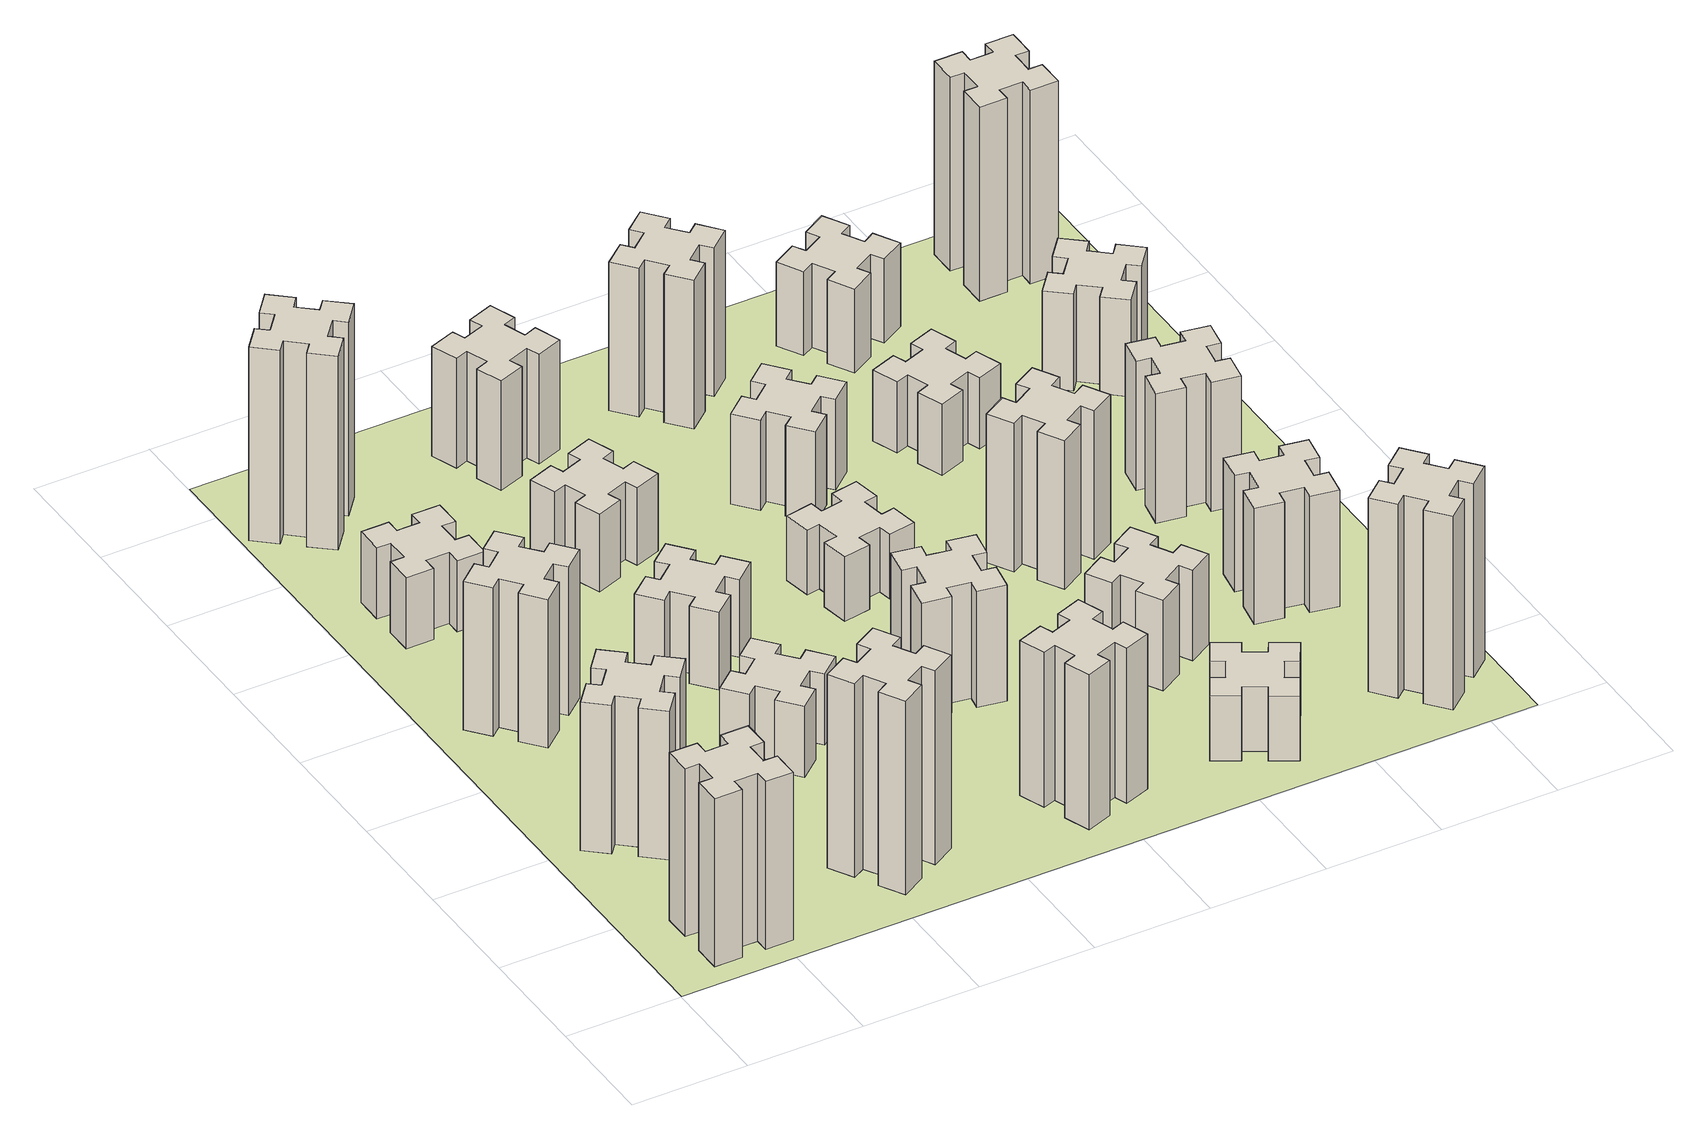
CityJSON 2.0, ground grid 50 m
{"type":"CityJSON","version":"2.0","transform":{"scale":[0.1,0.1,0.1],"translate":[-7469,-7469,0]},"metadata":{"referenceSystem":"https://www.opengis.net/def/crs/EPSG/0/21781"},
"CityObjects":{
"building1":{"type":"Building","attributes":{"class":"1000","function":"1000","usage":"1000","yearOfConstruction":2016,"roofType":"1000","measuredHeight":78,"storeysAboveGround":30,"storeysBelowGround":0},"geometry":[{"type":"Solid","lod":"1","boundaries":[[[[0,1,2,3,4,5,6,7,8,9,10,11,12,13,14,15,16,17,18,19]],[[17,16,20,21]],[[16,15,22,20]],[[15,14,23,22]],[[14,13,24,23]],[[13,12,25,24]],[[12,11,26,25]],[[11,10,27,26]],[[10,9,28,27]],[[9,8,29,28]],[[8,7,30,29]],[[7,6,31,30]],[[6,5,32,31]],[[5,4,33,32]],[[4,3,34,33]],[[3,2,35,34]],[[2,1,36,35]],[[1,0,37,36]],[[0,19,38,37]],[[19,18,39,38]],[[18,17,21,39]],[[24,25,26,27,28,29,30,31,32,33,34,35,36,37,38,39,21,20,22,23]]]]}]},
"building2":{"type":"Building","attributes":{"class":"1000","function":"1000","usage":"1000","yearOfConstruction":2016,"roofType":"1000","measuredHeight":69,"storeysAboveGround":30,"storeysBelowGround":0},"geometry":[{"type":"Solid","lod":"1","boundaries":[[[[40,41,42,43,44,45,46,47,48,49,50,51,52,53,54,55,56,57,58,59]],[[57,56,60,61]],[[56,55,62,60]],[[55,54,63,62]],[[54,53,64,63]],[[53,52,65,64]],[[52,51,66,65]],[[51,50,67,66]],[[50,49,68,67]],[[49,48,69,68]],[[48,47,70,69]],[[47,46,71,70]],[[46,45,72,71]],[[45,44,73,72]],[[44,43,74,73]],[[43,42,75,74]],[[42,41,76,75]],[[41,40,77,76]],[[40,59,78,77]],[[59,58,79,78]],[[58,57,61,79]],[[64,65,66,67,68,69,70,71,72,73,74,75,76,77,78,79,61,60,62,63]]]]}]},
"building3":{"type":"Building","attributes":{"class":"1000","function":"1000","usage":"1000","yearOfConstruction":2016,"roofType":"1000","measuredHeight":69,"storeysAboveGround":30,"storeysBelowGround":0},"geometry":[{"type":"Solid","lod":"1","boundaries":[[[[80,81,82,83,84,85,86,87,88,89,90,91,92,93,94,95,96,97,98,99]],[[97,96,100,101]],[[96,95,102,100]],[[95,94,103,102]],[[94,93,104,103]],[[93,92,105,104]],[[92,91,106,105]],[[91,90,107,106]],[[90,89,108,107]],[[89,88,109,108]],[[88,87,110,109]],[[87,86,111,110]],[[86,85,112,111]],[[85,84,113,112]],[[84,83,114,113]],[[83,82,115,114]],[[82,81,116,115]],[[81,80,117,116]],[[80,99,118,117]],[[99,98,119,118]],[[98,97,101,119]],[[104,105,106,107,108,109,110,111,112,113,114,115,116,117,118,119,101,100,102,103]]]]}]},
"building4":{"type":"Building","attributes":{"class":"1000","function":"1000","usage":"1000","yearOfConstruction":2016,"roofType":"1000","measuredHeight":33,"storeysAboveGround":30,"storeysBelowGround":0},"geometry":[{"type":"Solid","lod":"1","boundaries":[[[[120,121,122,123,124,125,126,127,128,129,130,131,132,133,134,135,136,137,138,139]],[[137,136,140,141]],[[136,135,142,140]],[[135,134,143,142]],[[134,133,144,143]],[[133,132,145,144]],[[132,131,146,145]],[[131,130,147,146]],[[130,129,148,147]],[[129,128,149,148]],[[128,127,150,149]],[[127,126,151,150]],[[126,125,152,151]],[[125,124,153,152]],[[124,123,154,153]],[[123,122,155,154]],[[122,121,156,155]],[[121,120,157,156]],[[120,139,158,157]],[[139,138,159,158]],[[138,137,141,159]],[[144,145,146,147,148,149,150,151,152,153,154,155,156,157,158,159,141,140,142,143]]]]}]},
"building5":{"type":"Building","attributes":{"class":"1000","function":"1000","usage":"1000","yearOfConstruction":2016,"roofType":"1000","measuredHeight":90,"storeysAboveGround":30,"storeysBelowGround":0},"geometry":[{"type":"Solid","lod":"1","boundaries":[[[[160,161,162,163,164,165,166,167,168,169,170,171,172,173,174,175,176,177,178,179]],[[177,176,180,181]],[[176,175,182,180]],[[175,174,183,182]],[[174,173,184,183]],[[173,172,185,184]],[[172,171,186,185]],[[171,170,187,186]],[[170,169,188,187]],[[169,168,189,188]],[[168,167,190,189]],[[167,166,191,190]],[[166,165,192,191]],[[165,164,193,192]],[[164,163,194,193]],[[163,162,195,194]],[[162,161,196,195]],[[161,160,197,196]],[[160,179,198,197]],[[179,178,199,198]],[[178,177,181,199]],[[184,185,186,187,188,189,190,191,192,193,194,195,196,197,198,199,181,180,182,183]]]]}]},
"building6":{"type":"Building","attributes":{"class":"1000","function":"1000","usage":"1000","yearOfConstruction":2016,"roofType":"1000","measuredHeight":90,"storeysAboveGround":30,"storeysBelowGround":0},"geometry":[{"type":"Solid","lod":"1","boundaries":[[[[200,201,202,203,204,205,206,207,208,209,210,211,212,213,214,215,216,217,218,219]],[[217,216,220,221]],[[216,215,222,220]],[[215,214,223,222]],[[214,213,224,223]],[[213,212,225,224]],[[212,211,226,225]],[[211,210,227,226]],[[210,209,228,227]],[[209,208,229,228]],[[208,207,230,229]],[[207,206,231,230]],[[206,205,232,231]],[[205,204,233,232]],[[204,203,234,233]],[[203,202,235,234]],[[202,201,236,235]],[[201,200,237,236]],[[200,219,238,237]],[[219,218,239,238]],[[218,217,221,239]],[[224,225,226,227,228,229,230,231,232,233,234,235,236,237,238,239,221,220,222,223]]]]}]},
"building7":{"type":"Building","attributes":{"class":"1000","function":"1000","usage":"1000","yearOfConstruction":2016,"roofType":"1000","measuredHeight":33,"storeysAboveGround":30,"storeysBelowGround":0},"geometry":[{"type":"Solid","lod":"1","boundaries":[[[[240,241,242,243,244,245,246,247,248,249,250,251,252,253,254,255,256,257,258,259]],[[257,256,260,261]],[[256,255,262,260]],[[255,254,263,262]],[[254,253,264,263]],[[253,252,265,264]],[[252,251,266,265]],[[251,250,267,266]],[[250,249,268,267]],[[249,248,269,268]],[[248,247,270,269]],[[247,246,271,270]],[[246,245,272,271]],[[245,244,273,272]],[[244,243,274,273]],[[243,242,275,274]],[[242,241,276,275]],[[241,240,277,276]],[[240,259,278,277]],[[259,258,279,278]],[[258,257,261,279]],[[264,265,266,267,268,269,270,271,272,273,274,275,276,277,278,279,261,260,262,263]]]]}]},
"building8":{"type":"Building","attributes":{"class":"1000","function":"1000","usage":"1000","yearOfConstruction":2016,"roofType":"1000","measuredHeight":36,"storeysAboveGround":30,"storeysBelowGround":0},"geometry":[{"type":"Solid","lod":"1","boundaries":[[[[280,281,282,283,284,285,286,287,288,289,290,291,292,293,294,295,296,297,298,299]],[[297,296,300,301]],[[296,295,302,300]],[[295,294,303,302]],[[294,293,304,303]],[[293,292,305,304]],[[292,291,306,305]],[[291,290,307,306]],[[290,289,308,307]],[[289,288,309,308]],[[288,287,310,309]],[[287,286,311,310]],[[286,285,312,311]],[[285,284,313,312]],[[284,283,314,313]],[[283,282,315,314]],[[282,281,316,315]],[[281,280,317,316]],[[280,299,318,317]],[[299,298,319,318]],[[298,297,301,319]],[[304,305,306,307,308,309,310,311,312,313,314,315,316,317,318,319,301,300,302,303]]]]}]},
"building9":{"type":"Building","attributes":{"class":"1000","function":"1000","usage":"1000","yearOfConstruction":2016,"roofType":"1000","measuredHeight":36,"storeysAboveGround":30,"storeysBelowGround":0},"geometry":[{"type":"Solid","lod":"1","boundaries":[[[[320,321,322,323,324,325,326,327,328,329,330,331,332,333,334,335,336,337,338,339]],[[337,336,340,341]],[[336,335,342,340]],[[335,334,343,342]],[[334,333,344,343]],[[333,332,345,344]],[[332,331,346,345]],[[331,330,347,346]],[[330,329,348,347]],[[329,328,349,348]],[[328,327,350,349]],[[327,326,351,350]],[[326,325,352,351]],[[325,324,353,352]],[[324,323,354,353]],[[323,322,355,354]],[[322,321,356,355]],[[321,320,357,356]],[[320,339,358,357]],[[339,338,359,358]],[[338,337,341,359]],[[344,345,346,347,348,349,350,351,352,353,354,355,356,357,358,359,341,340,342,343]]]]}]},
"building10":{"type":"Building","attributes":{"class":"1000","function":"1000","usage":"1000","yearOfConstruction":2016,"roofType":"1000","measuredHeight":72,"storeysAboveGround":30,"storeysBelowGround":0},"geometry":[{"type":"Solid","lod":"1","boundaries":[[[[360,361,362,363,364,365,366,367,368,369,370,371,372,373,374,375,376,377,378,379]],[[377,376,380,381]],[[376,375,382,380]],[[375,374,383,382]],[[374,373,384,383]],[[373,372,385,384]],[[372,371,386,385]],[[371,370,387,386]],[[370,369,388,387]],[[369,368,389,388]],[[368,367,390,389]],[[367,366,391,390]],[[366,365,392,391]],[[365,364,393,392]],[[364,363,394,393]],[[363,362,395,394]],[[362,361,396,395]],[[361,360,397,396]],[[360,379,398,397]],[[379,378,399,398]],[[378,377,381,399]],[[384,385,386,387,388,389,390,391,392,393,394,395,396,397,398,399,381,380,382,383]]]]}]},
"building11":{"type":"Building","attributes":{"class":"1000","function":"1000","usage":"1000","yearOfConstruction":2016,"roofType":"1000","measuredHeight":51,"storeysAboveGround":30,"storeysBelowGround":0},"geometry":[{"type":"Solid","lod":"1","boundaries":[[[[400,401,402,403,404,405,406,407,408,409,410,411,412,413,414,415,416,417,418,419]],[[417,416,420,421]],[[416,415,422,420]],[[415,414,423,422]],[[414,413,424,423]],[[413,412,425,424]],[[412,411,426,425]],[[411,410,427,426]],[[410,409,428,427]],[[409,408,429,428]],[[408,407,430,429]],[[407,406,431,430]],[[406,405,432,431]],[[405,404,433,432]],[[404,403,434,433]],[[403,402,435,434]],[[402,401,436,435]],[[401,400,437,436]],[[400,419,438,437]],[[419,418,439,438]],[[418,417,421,439]],[[424,425,426,427,428,429,430,431,432,433,434,435,436,437,438,439,421,420,422,423]]]]}]},
"building12":{"type":"Building","attributes":{"class":"1000","function":"1000","usage":"1000","yearOfConstruction":2016,"roofType":"1000","measuredHeight":54,"storeysAboveGround":30,"storeysBelowGround":0},"geometry":[{"type":"Solid","lod":"1","boundaries":[[[[440,441,442,443,444,445,446,447,448,449,450,451,452,453,454,455,456,457,458,459]],[[457,456,460,461]],[[456,455,462,460]],[[455,454,463,462]],[[454,453,464,463]],[[453,452,465,464]],[[452,451,466,465]],[[451,450,467,466]],[[450,449,468,467]],[[449,448,469,468]],[[448,447,470,469]],[[447,446,471,470]],[[446,445,472,471]],[[445,444,473,472]],[[444,443,474,473]],[[443,442,475,474]],[[442,441,476,475]],[[441,440,477,476]],[[440,459,478,477]],[[459,458,479,478]],[[458,457,461,479]],[[464,465,466,467,468,469,470,471,472,473,474,475,476,477,478,479,461,460,462,463]]]]}]},
"building13":{"type":"Building","attributes":{"class":"1000","function":"1000","usage":"1000","yearOfConstruction":2016,"roofType":"1000","measuredHeight":30,"storeysAboveGround":30,"storeysBelowGround":0},"geometry":[{"type":"Solid","lod":"1","boundaries":[[[[480,481,482,483,484,485,486,487,488,489,490,491,492,493,494,495,496,497,498,499]],[[497,496,500,501]],[[496,495,502,500]],[[495,494,503,502]],[[494,493,504,503]],[[493,492,505,504]],[[492,491,506,505]],[[491,490,507,506]],[[490,489,508,507]],[[489,488,509,508]],[[488,487,510,509]],[[487,486,511,510]],[[486,485,512,511]],[[485,484,513,512]],[[484,483,514,513]],[[483,482,515,514]],[[482,481,516,515]],[[481,480,517,516]],[[480,499,518,517]],[[499,498,519,518]],[[498,497,501,519]],[[504,505,506,507,508,509,510,511,512,513,514,515,516,517,518,519,501,500,502,503]]]]}]},
"building14":{"type":"Building","attributes":{"class":"1000","function":"1000","usage":"1000","yearOfConstruction":2016,"roofType":"1000","measuredHeight":42,"storeysAboveGround":30,"storeysBelowGround":0},"geometry":[{"type":"Solid","lod":"1","boundaries":[[[[520,521,522,523,524,525,526,527,528,529,530,531,532,533,534,535,536,537,538,539]],[[537,536,540,541]],[[536,535,542,540]],[[535,534,543,542]],[[534,533,544,543]],[[533,532,545,544]],[[532,531,546,545]],[[531,530,547,546]],[[530,529,548,547]],[[529,528,549,548]],[[528,527,550,549]],[[527,526,551,550]],[[526,525,552,551]],[[525,524,553,552]],[[524,523,554,553]],[[523,522,555,554]],[[522,521,556,555]],[[521,520,557,556]],[[520,539,558,557]],[[539,538,559,558]],[[538,537,541,559]],[[544,545,546,547,548,549,550,551,552,553,554,555,556,557,558,559,541,540,542,543]]]]}]},
"building15":{"type":"Building","attributes":{"class":"1000","function":"1000","usage":"1000","yearOfConstruction":2016,"roofType":"1000","measuredHeight":30,"storeysAboveGround":30,"storeysBelowGround":0},"geometry":[{"type":"Solid","lod":"1","boundaries":[[[[560,561,562,563,564,565,566,567,568,569,570,571,572,573,574,575,576,577,578,579]],[[577,576,580,581]],[[576,575,582,580]],[[575,574,583,582]],[[574,573,584,583]],[[573,572,585,584]],[[572,571,586,585]],[[571,570,587,586]],[[570,569,588,587]],[[569,568,589,588]],[[568,567,590,589]],[[567,566,591,590]],[[566,565,592,591]],[[565,564,593,592]],[[564,563,594,593]],[[563,562,595,594]],[[562,561,596,595]],[[561,560,597,596]],[[560,579,598,597]],[[579,578,599,598]],[[578,577,581,599]],[[584,585,586,587,588,589,590,591,592,593,594,595,596,597,598,599,581,580,582,583]]]]}]},
"building16":{"type":"Building","attributes":{"class":"1000","function":"1000","usage":"1000","yearOfConstruction":2016,"roofType":"1000","measuredHeight":69,"storeysAboveGround":30,"storeysBelowGround":0},"geometry":[{"type":"Solid","lod":"1","boundaries":[[[[600,601,602,603,604,605,606,607,608,609,610,611,612,613,614,615,616,617,618,619]],[[617,616,620,621]],[[616,615,622,620]],[[615,614,623,622]],[[614,613,624,623]],[[613,612,625,624]],[[612,611,626,625]],[[611,610,627,626]],[[610,609,628,627]],[[609,608,629,628]],[[608,607,630,629]],[[607,606,631,630]],[[606,605,632,631]],[[605,604,633,632]],[[604,603,634,633]],[[603,602,635,634]],[[602,601,636,635]],[[601,600,637,636]],[[600,619,638,637]],[[619,618,639,638]],[[618,617,621,639]],[[624,625,626,627,628,629,630,631,632,633,634,635,636,637,638,639,621,620,622,623]]]]}]},
"building17":{"type":"Building","attributes":{"class":"1000","function":"1000","usage":"1000","yearOfConstruction":2016,"roofType":"1000","measuredHeight":42,"storeysAboveGround":30,"storeysBelowGround":0},"geometry":[{"type":"Solid","lod":"1","boundaries":[[[[640,641,642,643,644,645,646,647,648,649,650,651,652,653,654,655,656,657,658,659]],[[657,656,660,661]],[[656,655,662,660]],[[655,654,663,662]],[[654,653,664,663]],[[653,652,665,664]],[[652,651,666,665]],[[651,650,667,666]],[[650,649,668,667]],[[649,648,669,668]],[[648,647,670,669]],[[647,646,671,670]],[[646,645,672,671]],[[645,644,673,672]],[[644,643,674,673]],[[643,642,675,674]],[[642,641,676,675]],[[641,640,677,676]],[[640,659,678,677]],[[659,658,679,678]],[[658,657,661,679]],[[664,665,666,667,668,669,670,671,672,673,674,675,676,677,678,679,661,660,662,663]]]]}]},
"building18":{"type":"Building","attributes":{"class":"1000","function":"1000","usage":"1000","yearOfConstruction":2016,"roofType":"1000","measuredHeight":69,"storeysAboveGround":30,"storeysBelowGround":0},"geometry":[{"type":"Solid","lod":"1","boundaries":[[[[680,681,682,683,684,685,686,687,688,689,690,691,692,693,694,695,696,697,698,699]],[[697,696,700,701]],[[696,695,702,700]],[[695,694,703,702]],[[694,693,704,703]],[[693,692,705,704]],[[692,691,706,705]],[[691,690,707,706]],[[690,689,708,707]],[[689,688,709,708]],[[688,687,710,709]],[[687,686,711,710]],[[686,685,712,711]],[[685,684,713,712]],[[684,683,714,713]],[[683,682,715,714]],[[682,681,716,715]],[[681,680,717,716]],[[680,699,718,717]],[[699,698,719,718]],[[698,697,701,719]],[[704,705,706,707,708,709,710,711,712,713,714,715,716,717,718,719,701,700,702,703]]]]}]},
"building19":{"type":"Building","attributes":{"class":"1000","function":"1000","usage":"1000","yearOfConstruction":2016,"roofType":"1000","measuredHeight":33,"storeysAboveGround":30,"storeysBelowGround":0},"geometry":[{"type":"Solid","lod":"1","boundaries":[[[[720,721,722,723,724,725,726,727,728,729,730,731,732,733,734,735,736,737,738,739]],[[737,736,740,741]],[[736,735,742,740]],[[735,734,743,742]],[[734,733,744,743]],[[733,732,745,744]],[[732,731,746,745]],[[731,730,747,746]],[[730,729,748,747]],[[729,728,749,748]],[[728,727,750,749]],[[727,726,751,750]],[[726,725,752,751]],[[725,724,753,752]],[[724,723,754,753]],[[723,722,755,754]],[[722,721,756,755]],[[721,720,757,756]],[[720,739,758,757]],[[739,738,759,758]],[[738,737,741,759]],[[744,745,746,747,748,749,750,751,752,753,754,755,756,757,758,759,741,740,742,743]]]]}]},
"building20":{"type":"Building","attributes":{"class":"1000","function":"1000","usage":"1000","yearOfConstruction":2016,"roofType":"1000","measuredHeight":90,"storeysAboveGround":30,"storeysBelowGround":0},"geometry":[{"type":"Solid","lod":"1","boundaries":[[[[760,761,762,763,764,765,766,767,768,769,770,771,772,773,774,775,776,777,778,779]],[[777,776,780,781]],[[776,775,782,780]],[[775,774,783,782]],[[774,773,784,783]],[[773,772,785,784]],[[772,771,786,785]],[[771,770,787,786]],[[770,769,788,787]],[[769,768,789,788]],[[768,767,790,789]],[[767,766,791,790]],[[766,765,792,791]],[[765,764,793,792]],[[764,763,794,793]],[[763,762,795,794]],[[762,761,796,795]],[[761,760,797,796]],[[760,779,798,797]],[[779,778,799,798]],[[778,777,781,799]],[[784,785,786,787,788,789,790,791,792,793,794,795,796,797,798,799,781,780,782,783]]]]}]},
"building21":{"type":"Building","attributes":{"class":"1000","function":"1000","usage":"1000","yearOfConstruction":2016,"roofType":"1000","measuredHeight":54,"storeysAboveGround":30,"storeysBelowGround":0},"geometry":[{"type":"Solid","lod":"1","boundaries":[[[[800,801,802,803,804,805,806,807,808,809,810,811,812,813,814,815,816,817,818,819]],[[817,816,820,821]],[[816,815,822,820]],[[815,814,823,822]],[[814,813,824,823]],[[813,812,825,824]],[[812,811,826,825]],[[811,810,827,826]],[[810,809,828,827]],[[809,808,829,828]],[[808,807,830,829]],[[807,806,831,830]],[[806,805,832,831]],[[805,804,833,832]],[[804,803,834,833]],[[803,802,835,834]],[[802,801,836,835]],[[801,800,837,836]],[[800,819,838,837]],[[819,818,839,838]],[[818,817,821,839]],[[824,825,826,827,828,829,830,831,832,833,834,835,836,837,838,839,821,820,822,823]]]]}]},
"building22":{"type":"Building","attributes":{"class":"1000","function":"1000","usage":"1000","yearOfConstruction":2016,"roofType":"1000","measuredHeight":39,"storeysAboveGround":30,"storeysBelowGround":0},"geometry":[{"type":"Solid","lod":"1","boundaries":[[[[840,841,842,843,844,845,846,847,848,849,850,851,852,853,854,855,856,857,858,859]],[[857,856,860,861]],[[856,855,862,860]],[[855,854,863,862]],[[854,853,864,863]],[[853,852,865,864]],[[852,851,866,865]],[[851,850,867,866]],[[850,849,868,867]],[[849,848,869,868]],[[848,847,870,869]],[[847,846,871,870]],[[846,845,872,871]],[[845,844,873,872]],[[844,843,874,873]],[[843,842,875,874]],[[842,841,876,875]],[[841,840,877,876]],[[840,859,878,877]],[[859,858,879,878]],[[858,857,861,879]],[[864,865,866,867,868,869,870,871,872,873,874,875,876,877,878,879,861,860,862,863]]]]}]},
"building23":{"type":"Building","attributes":{"class":"1000","function":"1000","usage":"1000","yearOfConstruction":2016,"roofType":"1000","measuredHeight":60,"storeysAboveGround":30,"storeysBelowGround":0},"geometry":[{"type":"Solid","lod":"1","boundaries":[[[[880,881,882,883,884,885,886,887,888,889,890,891,892,893,894,895,896,897,898,899]],[[897,896,900,901]],[[896,895,902,900]],[[895,894,903,902]],[[894,893,904,903]],[[893,892,905,904]],[[892,891,906,905]],[[891,890,907,906]],[[890,889,908,907]],[[889,888,909,908]],[[888,887,910,909]],[[887,886,911,910]],[[886,885,912,911]],[[885,884,913,912]],[[884,883,914,913]],[[883,882,915,914]],[[882,881,916,915]],[[881,880,917,916]],[[880,899,918,917]],[[899,898,919,918]],[[898,897,901,919]],[[904,905,906,907,908,909,910,911,912,913,914,915,916,917,918,919,901,900,902,903]]]]}]},
"building24":{"type":"Building","attributes":{"class":"1000","function":"1000","usage":"1000","yearOfConstruction":2016,"roofType":"1000","measuredHeight":45,"storeysAboveGround":30,"storeysBelowGround":0},"geometry":[{"type":"Solid","lod":"1","boundaries":[[[[920,921,922,923,924,925,926,927,928,929,930,931,932,933,934,935,936,937,938,939]],[[937,936,940,941]],[[936,935,942,940]],[[935,934,943,942]],[[934,933,944,943]],[[933,932,945,944]],[[932,931,946,945]],[[931,930,947,946]],[[930,929,948,947]],[[929,928,949,948]],[[928,927,950,949]],[[927,926,951,950]],[[926,925,952,951]],[[925,924,953,952]],[[924,923,954,953]],[[923,922,955,954]],[[922,921,956,955]],[[921,920,957,956]],[[920,939,958,957]],[[939,938,959,958]],[[938,937,941,959]],[[944,945,946,947,948,949,950,951,952,953,954,955,956,957,958,959,941,940,942,943]]]]}]},
"building25":{"type":"Building","attributes":{"class":"1000","function":"1000","usage":"1000","yearOfConstruction":2016,"roofType":"1000","measuredHeight":90,"storeysAboveGround":30,"storeysBelowGround":0},"geometry":[{"type":"Solid","lod":"1","boundaries":[[[[960,961,962,963,964,965,966,967,968,969,970,971,972,973,974,975,976,977,978,979]],[[977,976,980,981]],[[976,975,982,980]],[[975,974,983,982]],[[974,973,984,983]],[[973,972,985,984]],[[972,971,986,985]],[[971,970,987,986]],[[970,969,988,987]],[[969,968,989,988]],[[968,967,990,989]],[[967,966,991,990]],[[966,965,992,991]],[[965,964,993,992]],[[964,963,994,993]],[[963,962,995,994]],[[962,961,996,995]],[[961,960,997,996]],[[960,979,998,997]],[[979,978,999,998]],[[978,977,981,999]],[[984,985,986,987,988,989,990,991,992,993,994,995,996,997,998,999,981,980,982,983]]]]}]},
"landuse1":{"type":"LandUse","attributes":{"name":"plot1","function":"1010"},"geometry":[{"type":"MultiSurface","lod":"1","boundaries":[[[1000,1001,1002,1003]]]}]}
},
"vertices":[
[265,325,0],[265,225,0],[205,225,0],[205,105,0],[325,105,0],[325,165,0],[425,165,0],[425,105,0],[545,105,0],[545,225,0],[485,225,0],[485,325,0],[545,325,0],[545,445,0],[425,445,0],[425,385,0],[325,385,0],[325,445,0],[205,445,0],[205,325,0],[325,385,780],[325,445,780],[425,385,780],[425,445,780],[545,445,780],[545,325,780],[485,325,780],[485,225,780],[545,225,780],[545,105,780],[425,105,780],[425,165,780],[325,165,780],[325,105,780],[205,105,780],[205,225,780],[265,225,780],[265,325,780],[205,325,780],[205,445,780],
[484,1067,0],[408,1132,0],[446,1178,0],[354,1255,0],[277,1163,0],[323,1124,0],[259,1048,0],[213,1086,0],[136,994,0],[228,917,0],[266,963,0],[343,899,0],[304,853,0],[396,776,0],[473,868,0],[427,906,0],[492,983,0],[538,944,0],[615,1036,0],[523,1113,0],[492,983,690],[538,944,690],[427,906,690],[473,868,690],[396,776,690],[304,853,690],[343,899,690],[266,963,690],[228,917,690],[136,994,690],[213,1086,690],[259,1048,690],[323,1124,690],[277,1163,690],[354,1255,690],[446,1178,690],[408,1132,690],[484,1067,690],[523,1113,690],[615,1036,690],
[492,1888,0],[427,1964,0],[473,2003,0],[396,2095,0],[304,2018,0],[343,1972,0],[266,1907,0],[228,1953,0],[136,1876,0],[213,1784,0],[259,1823,0],[323,1746,0],[277,1708,0],[354,1616,0],[446,1693,0],[408,1739,0],[484,1803,0],[523,1757,0],[615,1834,0],[538,1926,0],[484,1803,690],[523,1757,690],[408,1739,690],[446,1693,690],[354,1616,690],[277,1708,690],[323,1746,690],[259,1823,690],[213,1784,690],[136,1876,690],[228,1953,690],[266,1907,690],[343,1972,690],[304,2018,690],[396,2095,690],[473,2003,690],[427,1964,690],[492,1888,690],[538,1926,690],[615,1834,690],
[485,2545,0],[485,2645,0],[545,2645,0],[545,2765,0],[425,2765,0],[425,2705,0],[325,2705,0],[325,2765,0],[205,2765,0],[205,2645,0],[265,2645,0],[265,2545,0],[205,2545,0],[205,2425,0],[325,2425,0],[325,2485,0],[425,2485,0],[425,2425,0],[545,2425,0],[545,2545,0],[425,2485,330],[425,2425,330],[325,2485,330],[325,2425,330],[205,2425,330],[205,2545,330],[265,2545,330],[265,2645,330],[205,2645,330],[205,2765,330],[325,2765,330],[325,2705,330],[425,2705,330],[425,2765,330],[545,2765,330],[545,2645,330],[485,2645,330],[485,2545,330],[545,2545,330],[545,2425,330],
[1127,255,0],[1214,305,0],[1244,253,0],[1348,313,0],[1288,417,0],[1236,387,0],[1186,474,0],[1238,504,0],[1178,608,0],[1074,548,0],[1104,496,0],[1017,446,0],[987,498,0],[883,438,0],[943,334,0],[995,364,0],[1045,277,0],[993,247,0],[1053,143,0],[1157,203,0],[1045,277,900],[993,247,900],[995,364,900],[943,334,900],[883,438,900],[987,498,900],[1017,446,900],[1104,496,900],[1074,548,900],[1178,608,900],[1238,504,900],[1186,474,900],[1236,387,900],[1288,417,900],[1348,313,900],[1244,253,900],[1214,305,900],[1127,255,900],[1157,203,900],[1053,143,900],
[384,3387,0],[308,3452,0],[346,3498,0],[254,3575,0],[177,3483,0],[223,3444,0],[159,3368,0],[113,3406,0],[36,3314,0],[128,3237,0],[166,3283,0],[243,3219,0],[204,3173,0],[296,3096,0],[373,3188,0],[327,3226,0],[392,3303,0],[438,3264,0],[515,3356,0],[423,3433,0],[392,3303,900],[438,3264,900],[327,3226,900],[373,3188,900],[296,3096,900],[204,3173,900],[243,3219,900],[166,3283,900],[128,3237,900],[36,3314,900],[113,3406,900],[159,3368,900],[223,3444,900],[177,3483,900],[254,3575,900],[346,3498,900],[308,3452,900],[384,3387,900],[423,3433,900],[515,3356,900],
[1083,1332,0],[1006,1267,0],[968,1313,0],[876,1236,0],[953,1144,0],[999,1183,0],[1063,1106,0],[1017,1068,0],[1094,976,0],[1186,1053,0],[1148,1099,0],[1224,1163,0],[1263,1117,0],[1355,1194,0],[1278,1286,0],[1232,1248,0],[1167,1324,0],[1213,1363,0],[1136,1455,0],[1044,1378,0],[1167,1324,330],[1213,1363,330],[1232,1248,330],[1278,1286,330],[1355,1194,330],[1263,1117,330],[1224,1163,330],[1148,1099,330],[1186,1053,330],[1094,976,330],[1017,1068,330],[1063,1106,330],[999,1183,330],[953,1144,330],[876,1236,330],[968,1313,330],[1006,1267,330],[1083,1332,330],[1044,1378,330],[1136,1455,330],
[1083,1972,0],[1006,1907,0],[968,1953,0],[876,1876,0],[953,1784,0],[999,1823,0],[1063,1746,0],[1017,1708,0],[1094,1616,0],[1186,1693,0],[1148,1739,0],[1224,1803,0],[1263,1757,0],[1355,1834,0],[1278,1926,0],[1232,1888,0],[1167,1964,0],[1213,2003,0],[1136,2095,0],[1044,2018,0],[1167,1964,360],[1213,2003,360],[1232,1888,360],[1278,1926,360],[1355,1834,360],[1263,1757,360],[1224,1803,360],[1148,1739,360],[1186,1693,360],[1094,1616,360],[1017,1708,360],[1063,1746,360],[999,1823,360],[953,1784,360],[876,1876,360],[968,1953,360],[1006,1907,360],[1083,1972,360],[1044,2018,360],[1136,2095,360],
[1106,2475,0],[1200,2509,0],[1220,2453,0],[1333,2494,0],[1292,2607,0],[1236,2586,0],[1202,2680,0],[1258,2700,0],[1217,2813,0],[1104,2772,0],[1125,2716,0],[1031,2682,0],[1010,2738,0],[897,2697,0],[939,2584,0],[995,2605,0],[1029,2511,0],[973,2490,0],[1014,2377,0],[1127,2419,0],[1029,2511,360],[973,2490,360],[995,2605,360],[939,2584,360],[897,2697,360],[1010,2738,360],[1031,2682,360],[1125,2716,360],[1104,2772,360],[1217,2813,360],[1258,2700,360],[1202,2680,360],[1236,2586,360],[1292,2607,360],[1333,2494,360],[1220,2453,360],[1200,2509,360],[1106,2475,360],[1127,2419,360],[1014,2377,360],
[1965,496,0],[1871,462,0],[1850,518,0],[1737,477,0],[1779,364,0],[1835,385,0],[1869,291,0],[1813,270,0],[1854,157,0],[1967,199,0],[1946,255,0],[2040,289,0],[2060,233,0],[2173,274,0],[2132,387,0],[2076,366,0],[2042,460,0],[2098,480,0],[2057,593,0],[1944,552,0],[2042,460,720],[2098,480,720],[2076,366,720],[2132,387,720],[2173,274,720],[2060,233,720],[2040,289,720],[1946,255,720],[1967,199,720],[1854,157,720],[1813,270,720],[1869,291,720],[1835,385,720],[1779,364,720],[1737,477,720],[1850,518,720],[1871,462,720],[1965,496,720],[1944,552,720],[2057,593,720],
[1125,3456,0],[1031,3422,0],[1010,3478,0],[897,3437,0],[939,3324,0],[995,3345,0],[1029,3251,0],[973,3230,0],[1014,3117,0],[1127,3159,0],[1106,3215,0],[1200,3249,0],[1220,3193,0],[1333,3234,0],[1292,3347,0],[1236,3326,0],[1202,3420,0],[1258,3440,0],[1217,3553,0],[1104,3512,0],[1202,3420,510],[1258,3440,510],[1236,3326,510],[1292,3347,510],[1333,3234,510],[1220,3193,510],[1200,3249,510],[1106,3215,510],[1127,3159,510],[1014,3117,510],[973,3230,510],[1029,3251,510],[995,3345,510],[939,3324,510],[897,3437,510],[1010,3478,510],[1031,3422,510],[1125,3456,510],[1104,3512,510],[1217,3553,510],
[1955,1147,0],[1972,1245,0],[2031,1235,0],[2052,1353,0],[1934,1374,0],[1924,1315,0],[1825,1332,0],[1836,1391,0],[1717,1412,0],[1697,1294,0],[1756,1284,0],[1738,1185,0],[1679,1196,0],[1658,1077,0],[1777,1057,0],[1787,1116,0],[1885,1098,0],[1875,1039,0],[1993,1018,0],[2014,1137,0],[1885,1098,540],[1875,1039,540],[1787,1116,540],[1777,1057,540],[1658,1077,540],[1679,1196,540],[1738,1185,540],[1756,1284,540],[1697,1294,540],[1717,1412,540],[1836,1391,540],[1825,1332,540],[1924,1315,540],[1934,1374,540],[2052,1353,540],[2031,1235,540],[1972,1245,540],[1955,1147,540],[2014,1137,540],[1993,1018,540],
[1972,1925,0],[1955,2024,0],[2014,2034,0],[1993,2152,0],[1875,2131,0],[1885,2072,0],[1787,2055,0],[1777,2114,0],[1658,2093,0],[1679,1975,0],[1738,1985,0],[1756,1887,0],[1697,1877,0],[1717,1758,0],[1836,1779,0],[1825,1838,0],[1924,1856,0],[1934,1797,0],[2052,1817,0],[2031,1936,0],[1924,1856,300],[1934,1797,300],[1825,1838,300],[1836,1779,300],[1717,1758,300],[1697,1877,300],[1756,1887,300],[1738,1985,300],[1679,1975,300],[1658,2093,300],[1777,2114,300],[1787,2055,300],[1885,2072,300],[1875,2131,300],[1993,2152,300],[2014,2034,300],[1955,2024,300],[1972,1925,300],[2031,1936,300],[2052,1817,300],
[1988,2479,0],[2064,2543,0],[2103,2497,0],[2195,2574,0],[2118,2666,0],[2072,2628,0],[2007,2704,0],[2053,2743,0],[1976,2835,0],[1884,2758,0],[1923,2712,0],[1846,2647,0],[1808,2693,0],[1716,2616,0],[1793,2524,0],[1839,2563,0],[1903,2486,0],[1857,2448,0],[1934,2356,0],[2026,2433,0],[1903,2486,420],[1857,2448,420],[1839,2563,420],[1793,2524,420],[1716,2616,420],[1808,2693,420],[1846,2647,420],[1923,2712,420],[1884,2758,420],[1976,2835,420],[2053,2743,420],[2007,2704,420],[2072,2628,420],[2118,2666,420],[2195,2574,420],[2103,2497,420],[2064,2543,420],[1988,2479,420],[2026,2433,420],[1934,2356,420],
[2794,446,0],[2707,496,0],[2737,548,0],[2633,608,0],[2573,504,0],[2625,474,0],[2575,387,0],[2523,417,0],[2463,313,0],[2567,253,0],[2597,305,0],[2684,255,0],[2654,203,0],[2758,143,0],[2818,247,0],[2766,277,0],[2816,364,0],[2868,334,0],[2928,438,0],[2824,498,0],[2816,364,300],[2868,334,300],[2766,277,300],[2818,247,300],[2758,143,300],[2654,203,300],[2684,255,300],[2597,305,300],[2567,253,300],[2463,313,300],[2523,417,300],[2575,387,300],[2625,474,300],[2573,504,300],[2633,608,300],[2737,548,300],[2707,496,300],[2794,446,300],[2824,498,300],[2928,438,300],
[1888,3219,0],[1964,3283,0],[2003,3237,0],[2095,3314,0],[2018,3406,0],[1972,3368,0],[1907,3444,0],[1953,3483,0],[1876,3575,0],[1784,3498,0],[1823,3452,0],[1746,3387,0],[1708,3433,0],[1616,3356,0],[1693,3264,0],[1739,3303,0],[1803,3226,0],[1757,3188,0],[1834,3096,0],[1926,3173,0],[1803,3226,690],[1757,3188,690],[1739,3303,690],[1693,3264,690],[1616,3356,690],[1708,3433,690],[1746,3387,690],[1823,3452,690],[1784,3498,690],[1876,3575,690],[1953,3483,690],[1907,3444,690],[1972,3368,690],[2018,3406,690],[2095,3314,690],[2003,3237,690],[1964,3283,690],[1888,3219,690],[1926,3173,690],[1834,3096,690],
[2716,1027,0],[2666,1114,0],[2718,1144,0],[2658,1248,0],[2554,1188,0],[2584,1136,0],[2497,1086,0],[2467,1138,0],[2363,1078,0],[2423,974,0],[2475,1004,0],[2525,917,0],[2473,887,0],[2533,783,0],[2637,843,0],[2607,895,0],[2694,945,0],[2724,893,0],[2828,953,0],[2768,1057,0],[2694,945,420],[2724,893,420],[2607,895,420],[2637,843,420],[2533,783,420],[2473,887,420],[2525,917,420],[2475,1004,420],[2423,974,420],[2363,1078,420],[2467,1138,420],[2497,1086,420],[2584,1136,420],[2554,1188,420],[2658,1248,420],[2718,1144,420],[2666,1114,420],[2716,1027,420],[2768,1057,420],[2828,953,420],
[2475,1744,0],[2525,1657,0],[2473,1627,0],[2533,1523,0],[2637,1583,0],[2607,1635,0],[2694,1685,0],[2724,1633,0],[2828,1693,0],[2768,1797,0],[2716,1767,0],[2666,1854,0],[2718,1884,0],[2658,1988,0],[2554,1928,0],[2584,1876,0],[2497,1826,0],[2467,1878,0],[2363,1818,0],[2423,1714,0],[2497,1826,690],[2467,1878,690],[2584,1876,690],[2554,1928,690],[2658,1988,690],[2718,1884,690],[2666,1854,690],[2716,1767,690],[2768,1797,690],[2828,1693,690],[2724,1633,690],[2694,1685,690],[2607,1635,690],[2637,1583,690],[2533,1523,690],[2473,1627,690],[2525,1657,690],[2475,1744,690],[2423,1714,690],[2363,1818,690],
[2586,2475,0],[2680,2509,0],[2700,2453,0],[2813,2494,0],[2772,2607,0],[2716,2586,0],[2682,2680,0],[2738,2700,0],[2697,2813,0],[2584,2772,0],[2605,2716,0],[2511,2682,0],[2490,2738,0],[2377,2697,0],[2419,2584,0],[2475,2605,0],[2509,2511,0],[2453,2490,0],[2494,2377,0],[2607,2419,0],[2509,2511,330],[2453,2490,330],[2475,2605,330],[2419,2584,330],[2377,2697,330],[2490,2738,330],[2511,2682,330],[2605,2716,330],[2584,2772,330],[2697,2813,330],[2738,2700,330],[2682,2680,330],[2716,2586,330],[2772,2607,330],[2813,2494,330],[2700,2453,330],[2680,2509,330],[2586,2475,330],[2607,2419,330],[2494,2377,330],
[3468,259,0],[3544,323,0],[3583,277,0],[3675,354,0],[3598,446,0],[3552,408,0],[3487,484,0],[3533,523,0],[3456,615,0],[3364,538,0],[3403,492,0],[3326,427,0],[3288,473,0],[3196,396,0],[3273,304,0],[3319,343,0],[3383,266,0],[3337,228,0],[3414,136,0],[3506,213,0],[3383,266,900],[3337,228,900],[3319,343,900],[3273,304,900],[3196,396,900],[3288,473,900],[3326,427,900],[3403,492,900],[3364,538,900],[3456,615,900],[3533,523,900],[3487,484,900],[3552,408,900],[3598,446,900],[3675,354,900],[3583,277,900],[3544,323,900],[3468,259,900],[3506,213,900],[3414,136,900],
[3167,1016,0],[3265,998,0],[3255,939,0],[3373,918,0],[3394,1037,0],[3335,1047,0],[3352,1145,0],[3411,1135,0],[3432,1253,0],[3314,1274,0],[3304,1215,0],[3205,1232,0],[3216,1291,0],[3097,1312,0],[3077,1194,0],[3136,1184,0],[3118,1085,0],[3059,1096,0],[3038,977,0],[3157,957,0],[3118,1085,540],[3059,1096,540],[3136,1184,540],[3077,1194,540],[3097,1312,540],[3216,1291,540],[3205,1232,540],[3304,1215,540],[3314,1274,540],[3432,1253,540],[3411,1135,540],[3352,1145,540],[3335,1047,540],[3394,1037,540],[3373,918,540],[3255,939,540],[3265,998,540],[3167,1016,540],[3157,957,540],[3038,977,540],
[2716,3347,0],[2666,3434,0],[2718,3464,0],[2658,3568,0],[2554,3508,0],[2584,3456,0],[2497,3406,0],[2467,3458,0],[2363,3398,0],[2423,3294,0],[2475,3324,0],[2525,3237,0],[2473,3207,0],[2533,3103,0],[2637,3163,0],[2607,3215,0],[2694,3265,0],[2724,3213,0],[2828,3273,0],[2768,3377,0],[2694,3265,390],[2724,3213,390],[2607,3215,390],[2637,3163,390],[2533,3103,390],[2473,3207,390],[2525,3237,390],[2475,3324,390],[2423,3294,390],[2363,3398,390],[2467,3458,390],[2497,3406,390],[2584,3456,390],[2554,3508,390],[2658,3568,390],[2718,3464,390],[2666,3434,390],[2716,3347,390],[2768,3377,390],[2828,3273,390],
[3136,1924,0],[3118,1825,0],[3059,1836,0],[3038,1717,0],[3157,1697,0],[3167,1756,0],[3265,1738,0],[3255,1679,0],[3373,1658,0],[3394,1777,0],[3335,1787,0],[3352,1885,0],[3411,1875,0],[3432,1993,0],[3314,2014,0],[3304,1955,0],[3205,1972,0],[3216,2031,0],[3097,2052,0],[3077,1934,0],[3205,1972,600],[3216,2031,600],[3304,1955,600],[3314,2014,600],[3432,1993,600],[3411,1875,600],[3352,1885,600],[3335,1787,600],[3394,1777,600],[3373,1658,600],[3255,1679,600],[3265,1738,600],[3167,1756,600],[3157,1697,600],[3038,1717,600],[3059,1836,600],[3118,1825,600],[3136,1924,600],[3077,1934,600],[3097,2052,600],
[3444,2747,0],[3368,2812,0],[3406,2858,0],[3314,2935,0],[3237,2843,0],[3283,2804,0],[3219,2728,0],[3173,2766,0],[3096,2674,0],[3188,2597,0],[3226,2643,0],[3303,2579,0],[3264,2533,0],[3356,2456,0],[3433,2548,0],[3387,2586,0],[3452,2663,0],[3498,2624,0],[3575,2716,0],[3483,2793,0],[3452,2663,450],[3498,2624,450],[3387,2586,450],[3433,2548,450],[3356,2456,450],[3264,2533,450],[3303,2579,450],[3226,2643,450],[3188,2597,450],[3096,2674,450],[3173,2766,450],[3219,2728,450],[3283,2804,450],[3237,2843,450],[3314,2935,450],[3406,2858,450],[3368,2812,450],[3444,2747,450],[3483,2793,450],[3575,2716,450],
[3285,3325,0],[3385,3325,0],[3385,3265,0],[3505,3265,0],[3505,3385,0],[3445,3385,0],[3445,3485,0],[3505,3485,0],[3505,3605,0],[3385,3605,0],[3385,3545,0],[3285,3545,0],[3285,3605,0],[3165,3605,0],[3165,3485,0],[3225,3485,0],[3225,3385,0],[3165,3385,0],[3165,3265,0],[3285,3265,0],[3225,3385,900],[3165,3385,900],[3225,3485,900],[3165,3485,900],[3165,3605,900],[3285,3605,900],[3285,3545,900],[3385,3545,900],[3385,3605,900],[3505,3605,900],[3505,3485,900],[3445,3485,900],[3445,3385,900],[3505,3385,900],[3505,3265,900],[3385,3265,900],[3385,3325,900],[3285,3325,900],[3285,3265,900],[3165,3265,900],
[5,3705,0],[3705,3705,0],[3705,5,0],[5,5,0]
]}
